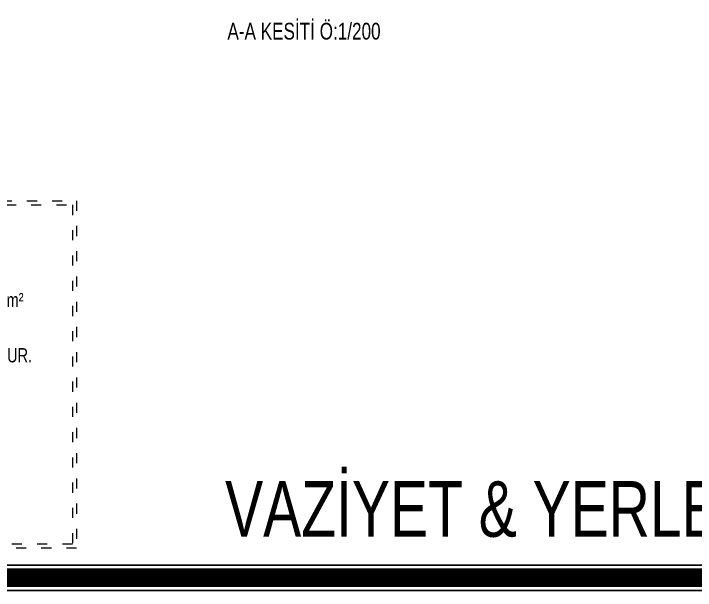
# Model space of a CAD drawing. Extents: x 41749 to 92598, y -24291 to 29432.
# Drawn here: x 43445 to 44255, y -24286 to -23600 of the extents above; entities that cross this region are included whole.
import ezdxf

# ---------------------------------------------------------------- set-up
doc = ezdxf.new("R2010")
doc.units = 0
doc.header["$MEASUREMENT"] = 0
doc.linetypes.add('ACAD_ISO03W100', pattern=[30, 12, -18])
for name, color, linetype in [('ADAKENARI', 7, 'CONTINUOUS'), ('MERBAS', 231, 'CONTINUOUS'), ('pafta ismi', 4, 'CONTINUOUS'), ('SıVA', 7, 'CONTINUOUS')]:
    doc.layers.add(name, color=color, linetype=linetype)
doc.layers.add('KAPI-ACILIM1', color=13, linetype='ACAD_ISO03W100', lineweight=20)
doc.styles.add('2', font='swisscl.ttf', dxfattribs={"height": 13})

# ---------------------------------------------------------------- blocks, each defined once
blk = doc.blocks.new('cv')
at = {"layer": 'SıVA', "style": '2'}
blk.add_text('A-A KESİTİ Ö:1/200', height=79.38, dxfattribs=at).set_placement((31957.21762, -22427.55614))

msp = doc.modelspace()

# ---------------------------------------------------------------- linework, layer by layer
at = {"layer": 'KAPI-ACILIM1'}
for points in [[(42860.80521, -23822.58806), (43519.90062, -23822.58806), (43519.90062, -24235.68394), (42860.80521, -24235.68394)], [(42865.80521, -23827.58806), (43514.90062, -23827.58806), (43514.90062, -24230.68394), (42865.80521, -24230.68394)]]:
    msp.add_lwpolyline(points, close=True, dxfattribs=at)
at = {"layer": 'MERBAS'}
for points in [[(42737.9822, -24285.68394), (42737.9822, -21385.68394), (45617.04216, -21385.68394), (45617.04216, -24285.68394)], [(42742.9822, -24280.68394), (42742.9822, -21390.68394), (45612.04216, -21390.68394), (45612.04216, -24280.68394)], [(42762.9822, -24260.68394), (42762.9822, -21410.68394), (45592.04216, -21410.68394), (45592.04216, -24260.68394)], [(42767.9822, -24255.68394), (42767.9822, -21415.68394), (45587.04216, -21415.68394), (45587.04216, -24255.68394)]]:
    msp.add_lwpolyline(points, close=True, dxfattribs=at)
at = {"layer": 'MERBAS', "const_width": 20}
msp.add_lwpolyline([(42752.9822, -24270.68394), (42752.9822, -21400.68394), (45602.04216, -21400.68394), (45602.04216, -24270.68394)], close=True, dxfattribs=at)

# ---------------------------------------------------------------- block references
at = {"layer": 'ADAKENARI', "xscale": 0.25, "yscale": 0.25, "zscale": 0.25}
msp.add_blockref('cv', (35709.76185, -18024.07549), dxfattribs=at)

# ---------------------------------------------------------------- texts
at = {"layer": 'pafta ismi', "style": '2'}
for s, height, p in [('İMAR DURUMUNDA VERİLEN K.A.K.S.=332.x0.80=420.80x1.70=715.36m²', 16.85502, (42872.46611, -23949.04597)), ('9  BAGIMSIZ BÖLÜMDEN OLUŞTUGU İÇİN SIĞINAK İHTİYACI YOKTUR. ', 16.85502, (42888.08498, -24014.6542)), ('VAZİYET & YERLEŞİM PLANI  Ö: 1/200', 66.15, (43696.35242, -24221.93325))]:
    msp.add_text(s, height=height, dxfattribs=at).set_placement(p)

doc.saveas('drawing.dxf')
